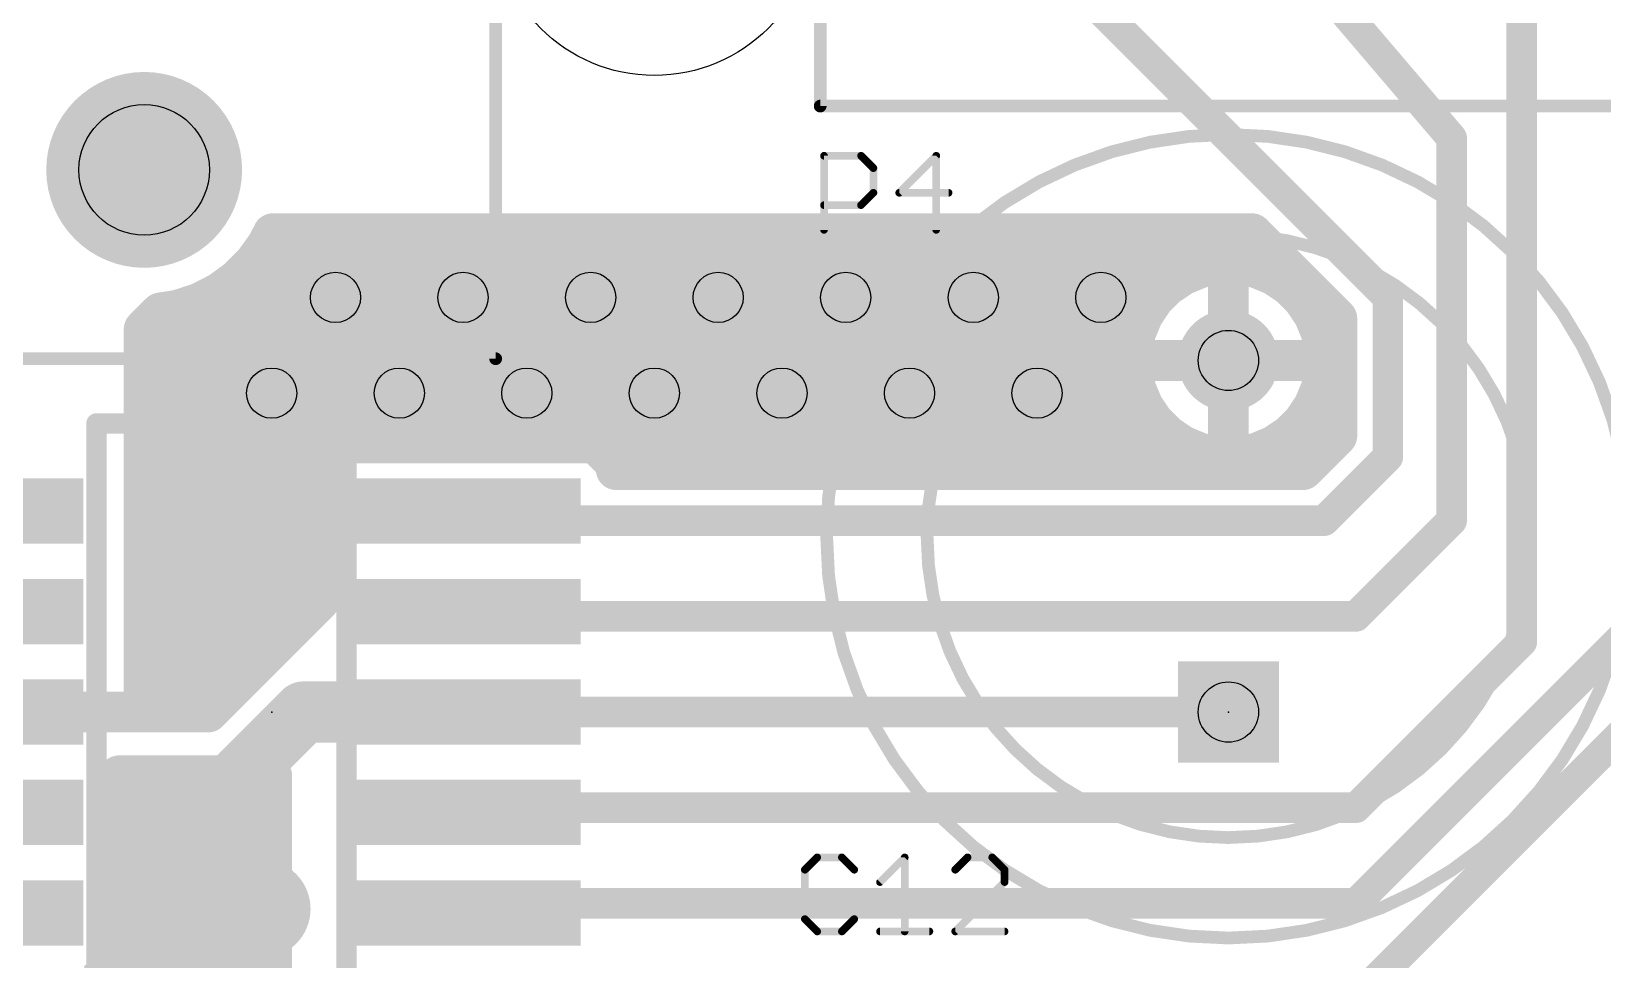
# Model space of a CAD drawing. Extents: x -0.04 to 2.7, y -0.07 to 2.5.
# Drawn here: x 0.356 to 0.972, y 1.765 to 2.129 of the extents above; entities that cross this region are included whole.
import ezdxf

# ---------------------------------------------------------------- set-up
doc = ezdxf.new("R2010")
doc.units = 0
for name, color, linetype in [('1', 22, 'CONTINUOUS'), ('17', 82, 'CONTINUOUS'), ('18', 82, 'CONTINUOUS'), ('20', 7, 'CONTINUOUS'), ('21', 253, 'CONTINUOUS'), ('23', 7, 'CONTINUOUS'), ('25', 253, 'CONTINUOUS'), ('31', 253, 'CONTINUOUS'), ('44', 253, 'CONTINUOUS')]:
    doc.layers.add(name, color=color, linetype=linetype)

# ---------------------------------------------------------------- blocks, each defined once
blk = doc.blocks.new('SQUAREP')
blk.add_solid([(-0.5, -0.5), (0.5, -0.5), (-0.5, 0.5), (0.5, 0.5)])
blk = doc.blocks.new('ROUNDP')
at = {"const_width": 0.5}
blk.add_lwpolyline([(0, -0.25, 1), (0, 0.25, 1), (0, -0.25)], format="xyb", dxfattribs=at)
blk = doc.blocks.new('RECT')
blk.add_solid([(-0.5, -0.5), (0.5, -0.5), (-0.5, 0.5), (0.5, 0.5)])
blk = doc.blocks.new('ROUNDV')
at = {"const_width": 0.5}
blk.add_lwpolyline([(0, -0.25, 1), (0, 0.25, 1), (0, -0.25)], format="xyb", dxfattribs=at)

msp = doc.modelspace()

# ---------------------------------------------------------------- linework, layer by layer
at = {"layer": '1'}
for points, const_width in [([(0.94, 1.89), (0.94, 2.175)], 0.012), ([(0.8875, 2.025), (0.74, 2.1725)], 0.012), ([(0.9125, 2.0875), (0.84, 2.1725)], 0.012), ([(0.85, 1.725), (1.24, 2.115)], 0.012), ([(0.9125, 1.9375), (0.9125, 2.0875)], 0.012), ([(0.448225, 2.045447), (0.450545, 2.05)], 0.016), ([(0.450545, 2.05), (0.834216, 2.05)], 0.016), ([(0.834216, 2.05), (0.8675, 2.016716)], 0.016), ([(0.443009, 2.038267), (0.448225, 2.045447)], 0.016), ([(0.449526, 2.048), (0.836216, 2.048)], 0.016), ([(0.875, 1.7875), (1.1375, 2.05)], 0.012), ([(0.436733, 2.031991), (0.443009, 2.038267)], 0.016), ([(0.821276, 2.038106), (0.813971, 2.036653)], 0.016), ([(0.824999, 2.038106), (0.821276, 2.038106)], 0.016), ([(0.824999, 2.000297), (0.824999, 2.038106)], 0.016), ([(0.825, 2.038106), (0.825, 2.000297)], 0.016), ([(0.828724, 2.038106), (0.825, 2.038106)], 0.016), ([(0.836029, 2.036653), (0.828724, 2.038106)], 0.016), ([(0.429553, 2.026774), (0.436733, 2.031991)], 0.016), ([(0.436742, 2.032), (0.804392, 2.032)], 0.016), ([(0.80709, 2.033803), (0.800897, 2.029665)], 0.016), ([(0.813971, 2.036653), (0.80709, 2.033803)], 0.016), ([(0.824999, 2.032), (0.825, 2.032)], 0.016), ([(0.84291, 2.033803), (0.836029, 2.036653)], 0.016), ([(0.849103, 2.029665), (0.84291, 2.033803)], 0.016), ([(0.845608, 2.032), (0.852216, 2.032)], 0.016), ([(0.421645, 2.022745), (0.429553, 2.026774)], 0.016), ([(0.79563, 2.024398), (0.791492, 2.018205)], 0.016), ([(0.800897, 2.029665), (0.79563, 2.024398)], 0.016), ([(0.85437, 2.024398), (0.849103, 2.029665)], 0.016), ([(0.858508, 2.018205), (0.85437, 2.024398)], 0.016), ([(0.4, 2.0125), (0.40643, 2.01893)], 0.016), ([(0.40643, 2.01893), (0.413204, 2.020003)], 0.016), ([(0.413204, 2.020003), (0.421645, 2.022745)], 0.016), ([(0.791492, 2.018205), (0.788642, 2.011324)], 0.016), ([(0.861358, 2.011324), (0.858508, 2.018205)], 0.016), ([(0.8875, 1.9625), (0.8875, 2.025)], 0.012), ([(0.4, 1.8625), (0.4, 2.0125)], 0.016), ([(0.4035, 2.016), (0.790579, 2.016)], 0.016), ([(0.824999, 2.016), (0.825, 2.016)], 0.016), ([(0.859421, 2.016), (0.8675, 2.016)], 0.016), ([(0.8675, 2.016716), (0.8675, 1.970784)], 0.016), ([(0.788642, 2.011324), (0.787189, 2.004019)], 0.016), ([(0.862811, 2.004019), (0.861358, 2.011324)], 0.016), ([(0.4, 2), (0.787189, 2)], 0.016), ([(0.787189, 2.004019), (0.787189, 2.000296)], 0.016), ([(0.787189, 2.000296), (0.824999, 2.000296)], 0.016), ([(0.824999, 2.000295), (0.787189, 2.000295)], 0.016), ([(0.787189, 2.000295), (0.787189, 1.996571)], 0.016), ([(0.825, 2.000297), (0.824999, 2.000297)], 0.016), ([(0.824999, 2.000296), (0.824999, 2.000295)], 0.016), ([(0.824999, 1.962484), (0.824999, 2.000294)], 0.016), ([(0.824999, 2.000294), (0.825, 2.000294)], 0.016), ([(0.824999, 2), (0.825, 2)], 0.016), ([(0.825, 2.000294), (0.825, 1.962484)], 0.016), ([(0.825001, 2.000295), (0.825001, 2.000296)], 0.016), ([(0.825001, 2.000296), (0.862811, 2.000296)], 0.016), ([(0.862811, 2.000295), (0.825001, 2.000295)], 0.016), ([(0.862811, 2.000296), (0.862811, 2.004019)], 0.016), ([(0.862811, 1.996571), (0.862811, 2.000295)], 0.016), ([(0.862811, 2), (0.8675, 2)], 0.016), ([(0.787189, 1.996571), (0.788642, 1.989266)], 0.016), ([(0.861358, 1.989266), (0.862811, 1.996571)], 0.016), ([(0.788642, 1.989266), (0.791492, 1.982385)], 0.016), ([(0.858508, 1.982385), (0.861358, 1.989266)], 0.016), ([(0.4, 1.984), (0.790823, 1.984)], 0.016), ([(0.791492, 1.982385), (0.79563, 1.976192)], 0.016), ([(0.824999, 1.984), (0.825, 1.984)], 0.016), ([(0.85437, 1.976192), (0.858508, 1.982385)], 0.016), ([(0.859177, 1.984), (0.8675, 1.984)], 0.016), ([(0.79563, 1.976192), (0.800897, 1.970926)], 0.016), ([(0.849103, 1.970926), (0.85437, 1.976192)], 0.016), ([(0.800897, 1.970926), (0.80709, 1.966788)], 0.016), ([(0.84291, 1.966788), (0.849103, 1.970926)], 0.016), ([(0.8675, 1.970784), (0.854216, 1.9575)], 0.016), ([(0.4, 1.968), (0.476646, 1.968)], 0.016), ([(0.476681, 1.968035), (0.46848, 1.959834)], 0.016), ([(0.576862, 1.968035), (0.476681, 1.968035)], 0.016), ([(0.585063, 1.959834), (0.576862, 1.968035)], 0.016), ([(0.576897, 1.968), (0.805275, 1.968)], 0.016), ([(0.80709, 1.966788), (0.813971, 1.963937)], 0.016), ([(0.813971, 1.963937), (0.821276, 1.962484)], 0.016), ([(0.824999, 1.968), (0.825, 1.968)], 0.016), ([(0.828724, 1.962484), (0.836029, 1.963937)], 0.016), ([(0.836029, 1.963937), (0.84291, 1.966788)], 0.016), ([(0.844725, 1.968), (0.864716, 1.968)], 0.016), ([(0.46848, 1.959834), (0.46848, 1.922646)], 0.016), ([(0.585063, 1.9575), (0.585063, 1.959834)], 0.016), ([(0.854216, 1.9575), (0.585063, 1.9575)], 0.016), ([(0.821276, 1.962484), (0.824999, 1.962484)], 0.016), ([(0.825, 1.962484), (0.828724, 1.962484)], 0.016), ([(0.8625, 1.9375), (0.8875, 1.9625)], 0.012), ([(0.4, 1.952), (0.46848, 1.952)], 0.016), ([(0.526772, 1.94124), (0.530512, 1.9375)], 0.012), ([(0.4, 1.936), (0.46848, 1.936)], 0.016), ([(0.530512, 1.9375), (0.8625, 1.9375)], 0.012), ([(0.875, 1.9), (0.9125, 1.9375)], 0.012), ([(0.4, 1.92), (0.46848, 1.92)], 0.016), ([(0.46848, 1.922646), (0.469571, 1.921555)], 0.016), ([(0.469571, 1.921555), (0.46848, 1.920464)], 0.016), ([(0.46848, 1.920464), (0.46848, 1.90598)], 0.016), ([(0.4, 1.904), (0.4665, 1.904)], 0.016), ([(0.46848, 1.90598), (0.425, 1.8625)], 0.016), ([(0.526772, 1.90187), (0.528642, 1.9)], 0.012), ([(0.528642, 1.9), (0.875, 1.9)], 0.012), ([(0.4, 1.888), (0.4505, 1.888)], 0.016), ([(0.875, 1.825), (0.94, 1.89)], 0.012), ([(0.4, 1.872), (0.4345, 1.872)], 0.016), ([(0.4625, 1.8625), (0.4375, 1.8375)], 0.024), ([(0.526772, 1.8625), (0.4625, 1.8625)], 0.024), ([(0.33189, 1.8625), (0.4, 1.8625)], 0.016), ([(0.425, 1.8625), (0.4, 1.8625)], 0.016), ([(0.526772, 1.8625), (0.825, 1.8625)], 0.012), ([(0.390181, 1.804536), (0.390181, 1.8375)], 0.016), ([(0.390181, 1.8375), (0.45, 1.8375)], 0.016), ([(0.45, 1.8375), (0.45, 1.750185)], 0.016), ([(0.390181, 1.824), (0.45, 1.824)], 0.016), ([(0.526772, 1.82313), (0.528642, 1.825)], 0.012), ([(0.528642, 1.825), (0.875, 1.825)], 0.012), ([(0.38909, 1.803445), (0.390181, 1.804536)], 0.016), ([(0.390181, 1.802354), (0.38909, 1.803445)], 0.016), ([(0.390181, 1.808), (0.45, 1.808)], 0.016), ([(0.390181, 1.765165), (0.390181, 1.802354)], 0.016), ([(0.390181, 1.792), (0.45, 1.792)], 0.016), ([(0.526772, 1.78376), (0.530512, 1.7875)], 0.012), ([(0.530512, 1.7875), (0.875, 1.7875)], 0.012), ([(0.390181, 1.776), (0.45, 1.776)], 0.016), ([(0.38198, 1.756965), (0.390181, 1.765165)], 0.016), ([(0.385016, 1.76), (0.45, 1.76)], 0.016)]:
    msp.add_lwpolyline(points, dxfattribs=dict(at, const_width=const_width))
for points, const_width in [([(0.9155, 2.0875, 1), (0.9095, 2.0875)], 0.006), ([(0.910217, 2.085553, 1), (0.914783, 2.089447)], 0.006), ([(0.450545, 2.054, 1), (0.450545, 2.046)], 0.008), ([(0.454109, 2.048184, 1), (0.446981, 2.051816)], 0.008), ([(0.837044, 2.052828, 1), (0.831387, 2.047172)], 0.008), ([(0.834216, 2.046, 1), (0.834216, 2.054)], 0.008), ([(0.444661, 2.047263, 1), (0.451789, 2.043631)], 0.008), ([(0.451461, 2.043096, 1), (0.444989, 2.047798)], 0.008), ([(0.449526, 2.052, 1), (0.449526, 2.044)], 0.008), ([(0.836216, 2.044, 1), (0.836216, 2.052)], 0.008), ([(0.445837, 2.035439, 1), (0.44018, 2.041096)], 0.008), ([(0.821276, 2.042106, 1), (0.821276, 2.034106)], 0.008), ([(0.822056, 2.034183, 1), (0.820496, 2.042029)], 0.008), ([(0.828999, 2.038106, 1), (0.820999, 2.038106)], 0.008), ([(0.829, 2.038106, 1), (0.821, 2.038106)], 0.008), ([(0.825, 2.042106, 1), (0.825001, 2.034106)], 0.008), ([(0.829504, 2.042029, 1), (0.827944, 2.034183)], 0.008), ([(0.824999, 2.034106, 1), (0.824999, 2.042106)], 0.008), ([(0.828724, 2.034106, 1), (0.828724, 2.042106)], 0.008), ([(0.433904, 2.03482, 1), (0.439561, 2.029163)], 0.008), ([(0.436742, 2.036, 1), (0.436742, 2.028)], 0.008), ([(0.439084, 2.028755, 1), (0.434382, 2.035227)], 0.008), ([(0.439773, 2.040618, 1), (0.446245, 2.035916)], 0.008), ([(0.805559, 2.037498, 1), (0.80862, 2.030107)], 0.008), ([(0.804392, 2.028, 1), (0.804392, 2.036)], 0.008), ([(0.809312, 2.030477, 1), (0.804867, 2.037129)], 0.008), ([(0.813191, 2.040576, 1), (0.814751, 2.03273)], 0.008), ([(0.815502, 2.032958, 1), (0.81244, 2.040349)], 0.008), ([(0.824999, 2.036, 1), (0.824999, 2.028)], 0.008), ([(0.825, 2.028, 1), (0.825, 2.036)], 0.008), ([(0.83756, 2.040349, 1), (0.834498, 2.032958)], 0.008), ([(0.835249, 2.03273, 1), (0.836809, 2.040576)], 0.008), ([(0.845132, 2.037129, 1), (0.840688, 2.030477)], 0.008), ([(0.841379, 2.030107, 1), (0.844441, 2.037498)], 0.008), ([(0.845608, 2.036, 1), (0.845608, 2.028)], 0.008), ([(0.852216, 2.028, 1), (0.852216, 2.036)], 0.008), ([(0.427201, 2.030011, 1), (0.431904, 2.023538)], 0.008), ([(0.431368, 2.02321, 1), (0.427737, 2.030339)], 0.008), ([(0.798956, 2.022176, 1), (0.792304, 2.026621)], 0.008), ([(0.798674, 2.032991, 1), (0.803119, 2.026339)], 0.008), ([(0.803725, 2.026836, 1), (0.798068, 2.032493)], 0.008), ([(0.851932, 2.032493, 1), (0.846275, 2.026836)], 0.008), ([(0.846881, 2.026339, 1), (0.851325, 2.032991)], 0.008), ([(0.857695, 2.026621, 1), (0.851044, 2.022176)], 0.008), ([(0.405804, 2.02288, 1), (0.407055, 2.014979)], 0.008), ([(0.409258, 2.016101, 1), (0.403601, 2.021758)], 0.008), ([(0.411968, 2.023807, 1), (0.41444, 2.016198)], 0.008), ([(0.41383, 2.016052, 1), (0.412578, 2.023953)], 0.008), ([(0.419829, 2.026309, 1), (0.423461, 2.019181)], 0.008), ([(0.422881, 2.018941, 1), (0.420408, 2.026549)], 0.008), ([(0.795188, 2.016675, 1), (0.787797, 2.019736)], 0.008), ([(0.792802, 2.027227, 1), (0.798459, 2.02157)], 0.008), ([(0.851541, 2.02157, 1), (0.857198, 2.027227)], 0.008), ([(0.862203, 2.019736, 1), (0.854812, 2.016675)], 0.008), ([(0.8905, 2.025, 1), (0.8845, 2.025)], 0.006), ([(0.885379, 2.022879, 1), (0.889621, 2.027121)], 0.006), ([(0.404, 2.0125, 1), (0.396, 2.0125)], 0.008), ([(0.4035, 2.02, 1), (0.4035, 2.012)], 0.008), ([(0.788166, 2.020428, 1), (0.794818, 2.015983)], 0.008), ([(0.790579, 2.012, 1), (0.790579, 2.02)], 0.008), ([(0.824999, 2.02, 1), (0.824999, 2.012)], 0.008), ([(0.825, 2.012, 1), (0.825, 2.02)], 0.008), ([(0.855182, 2.015983, 1), (0.861833, 2.020428)], 0.008), ([(0.859421, 2.02, 1), (0.859421, 2.012)], 0.008), ([(0.8715, 2.016716, 1), (0.8635, 2.016716)], 0.008), ([(0.864672, 2.013887, 1), (0.870328, 2.019544)], 0.008), ([(0.8675, 2.012, 1), (0.8675, 2.02)], 0.008), ([(0.397172, 2.015328, 1), (0.402828, 2.009672)], 0.008), ([(0.784946, 2.012855, 1), (0.792337, 2.009794)], 0.008), ([(0.792565, 2.010544, 1), (0.784719, 2.012105)], 0.008), ([(0.865281, 2.012105, 1), (0.857435, 2.010544)], 0.008), ([(0.857662, 2.009794, 1), (0.865053, 2.012855)], 0.008), ([(0.4, 2.004, 1), (0.4, 1.996)], 0.008), ([(0.791189, 2.004019, 1), (0.783189, 2.004019)], 0.008), ([(0.783266, 2.0048, 1), (0.791112, 2.003239)], 0.008), ([(0.787189, 2.004296, 1), (0.787189, 1.996296)], 0.008), ([(0.787189, 2.004295, 1), (0.787189, 1.996295)], 0.008), ([(0.791189, 2.000295, 1), (0.783189, 2.000295)], 0.008), ([(0.787189, 1.996, 1), (0.787189, 2.004)], 0.008), ([(0.824999, 2.004297, 1), (0.824999, 1.996297)], 0.008), ([(0.828999, 2.000296, 1), (0.820999, 2.000296)], 0.008), ([(0.828999, 2.000294, 1), (0.820999, 2.000294)], 0.008), ([(0.824999, 2.004294, 1), (0.824999, 1.996294)], 0.008), ([(0.824999, 2.004, 1), (0.824999, 1.996)], 0.008), ([(0.829, 2.000294, 1), (0.821, 2.000294)], 0.008), ([(0.829001, 2.000296, 1), (0.821001, 2.000296)], 0.008), ([(0.825001, 2.004296, 1), (0.825001, 1.996296)], 0.008), ([(0.825001, 2.004295, 1), (0.825001, 1.996295)], 0.008), ([(0.824999, 1.996296, 1), (0.824999, 2.004296)], 0.008), ([(0.824999, 1.996295, 1), (0.824999, 2.004295)], 0.008), ([(0.825, 1.996297, 1), (0.825, 2.004297)], 0.008), ([(0.825, 1.996294, 1), (0.825, 2.004294)], 0.008), ([(0.825, 1.996, 1), (0.825, 2.004)], 0.008), ([(0.866811, 2.004019, 1), (0.858811, 2.004019)], 0.008), ([(0.866811, 2.000295, 1), (0.858811, 2.000294)], 0.008), ([(0.862811, 2.004, 1), (0.862811, 1.996)], 0.008), ([(0.858888, 2.003239, 1), (0.866734, 2.0048)], 0.008), ([(0.862811, 1.996296, 1), (0.862811, 2.004296)], 0.008), ([(0.862811, 1.996295, 1), (0.862811, 2.004295)], 0.008), ([(0.8675, 1.996, 1), (0.8675, 2.004)], 0.008), ([(0.791112, 1.997351, 1), (0.783266, 1.995791)], 0.008), ([(0.783189, 2.000296, 1), (0.791189, 2.000296)], 0.008), ([(0.820999, 2.000297, 1), (0.828999, 2.000297)], 0.008), ([(0.820999, 2.000295, 1), (0.828999, 2.000295)], 0.008), ([(0.821, 2.000297, 1), (0.829, 2.000297)], 0.008), ([(0.821001, 2.000295, 1), (0.829001, 2.000295)], 0.008), ([(0.858811, 2.000296, 1), (0.866811, 2.000296)], 0.008), ([(0.866734, 1.995791, 1), (0.858888, 1.997351)], 0.008), ([(0.783189, 1.996571, 1), (0.791189, 1.996571)], 0.008), ([(0.792337, 1.990797, 1), (0.784946, 1.987735)], 0.008), ([(0.865053, 1.987735, 1), (0.857662, 1.990797)], 0.008), ([(0.858811, 1.996571, 1), (0.866811, 1.996571)], 0.008), ([(0.4, 1.988, 1), (0.4, 1.98)], 0.008), ([(0.784719, 1.988486, 1), (0.792565, 1.990046)], 0.008), ([(0.794818, 1.984607, 1), (0.788166, 1.980163)], 0.008), ([(0.790823, 1.98, 1), (0.790823, 1.988)], 0.008), ([(0.824999, 1.988, 1), (0.824999, 1.98)], 0.008), ([(0.825, 1.98, 1), (0.825, 1.988)], 0.008), ([(0.859177, 1.988, 1), (0.859177, 1.98)], 0.008), ([(0.861833, 1.980163, 1), (0.855182, 1.984607)], 0.008), ([(0.857435, 1.990046, 1), (0.865281, 1.988486)], 0.008), ([(0.8675, 1.98, 1), (0.8675, 1.988)], 0.008), ([(0.787797, 1.980854, 1), (0.795188, 1.983916)], 0.008), ([(0.798459, 1.97902, 1), (0.792802, 1.973364)], 0.008), ([(0.857198, 1.973364, 1), (0.851541, 1.97902)], 0.008), ([(0.854812, 1.983916, 1), (0.862203, 1.980854)], 0.008), ([(0.792304, 1.97397, 1), (0.798956, 1.978414)], 0.008), ([(0.803119, 1.974251, 1), (0.798674, 1.9676)], 0.008), ([(0.798068, 1.968097, 1), (0.803725, 1.973754)], 0.008), ([(0.846275, 1.973754, 1), (0.851932, 1.968097)], 0.008), ([(0.851325, 1.9676, 1), (0.846881, 1.974251)], 0.008), ([(0.851044, 1.978414, 1), (0.857695, 1.97397)], 0.008), ([(0.870328, 1.967956, 1), (0.864672, 1.973613)], 0.008), ([(0.4, 1.972, 1), (0.4, 1.964)], 0.008), ([(0.476681, 1.972035, 1), (0.476681, 1.964035)], 0.008), ([(0.47951, 1.965207, 1), (0.473853, 1.970864)], 0.008), ([(0.476646, 1.964, 1), (0.476646, 1.972)], 0.008), ([(0.57969, 1.970864, 1), (0.574034, 1.965207)], 0.008), ([(0.576897, 1.972, 1), (0.576897, 1.964)], 0.008), ([(0.576862, 1.964035, 1), (0.576862, 1.972035)], 0.008), ([(0.80862, 1.970483, 1), (0.805559, 1.963092)], 0.008), ([(0.804867, 1.963462, 1), (0.809312, 1.970113)], 0.008), ([(0.805275, 1.964, 1), (0.805275, 1.972)], 0.008), ([(0.814751, 1.96786, 1), (0.813191, 1.960014)], 0.008), ([(0.81244, 1.960242, 1), (0.815502, 1.967633)], 0.008), ([(0.824999, 1.972, 1), (0.824999, 1.964)], 0.008), ([(0.825, 1.964, 1), (0.825, 1.972)], 0.008), ([(0.834498, 1.967633, 1), (0.83756, 1.960242)], 0.008), ([(0.836809, 1.960014, 1), (0.835249, 1.96786)], 0.008), ([(0.840688, 1.970113, 1), (0.845132, 1.963462)], 0.008), ([(0.844725, 1.972, 1), (0.844725, 1.964)], 0.008), ([(0.844441, 1.963092, 1), (0.841379, 1.970483)], 0.008), ([(0.8635, 1.970784, 1), (0.8715, 1.970784)], 0.008), ([(0.864716, 1.964, 1), (0.864716, 1.972)], 0.008), ([(0.47248, 1.959834, 1), (0.46448, 1.959834)], 0.008), ([(0.465652, 1.962663, 1), (0.471309, 1.957006)], 0.008), ([(0.589063, 1.959834, 1), (0.581063, 1.959834)], 0.008), ([(0.585063, 1.9615, 1), (0.585063, 1.9535)], 0.008), ([(0.582234, 1.957006, 1), (0.587891, 1.962663)], 0.008), ([(0.821276, 1.966484, 1), (0.821276, 1.958484)], 0.008), ([(0.820496, 1.958561, 1), (0.822056, 1.966407)], 0.008), ([(0.820999, 1.962484, 1), (0.828999, 1.962484)], 0.008), ([(0.825, 1.966484, 1), (0.825, 1.958484)], 0.008), ([(0.821, 1.962484, 1), (0.829, 1.962484)], 0.008), ([(0.827944, 1.966407, 1), (0.829504, 1.958561)], 0.008), ([(0.824999, 1.958484, 1), (0.824999, 1.966484)], 0.008), ([(0.828724, 1.958484, 1), (0.828724, 1.966484)], 0.008), ([(0.854216, 1.9535, 1), (0.854216, 1.9615)], 0.008), ([(0.8845, 1.9625, 1), (0.8905, 1.9625)], 0.006), ([(0.889621, 1.960379, 1), (0.885379, 1.964621)], 0.006), ([(0.4, 1.956, 1), (0.4, 1.948)], 0.008), ([(0.46848, 1.948, 1), (0.46848, 1.956)], 0.008), ([(0.581063, 1.9575, 1), (0.589063, 1.9575)], 0.008), ([(0.851387, 1.960328, 1), (0.857044, 1.954671)], 0.008), ([(0.528893, 1.943361, 1), (0.52465, 1.939119)], 0.006), ([(0.4, 1.94, 1), (0.4, 1.932)], 0.008), ([(0.46848, 1.932, 1), (0.46848, 1.94)], 0.008), ([(0.530512, 1.9405, 1), (0.530512, 1.9345)], 0.006), ([(0.52839, 1.935379, 1), (0.532633, 1.939621)], 0.006), ([(0.860379, 1.939621, 1), (0.864621, 1.935379)], 0.006), ([(0.8625, 1.9345, 1), (0.8625, 1.9405)], 0.006), ([(0.9095, 1.9375, 1), (0.9155, 1.9375)], 0.006), ([(0.914621, 1.935379, 1), (0.910379, 1.939621)], 0.006), ([(0.4, 1.924, 1), (0.4, 1.916)], 0.008), ([(0.471309, 1.925474, 1), (0.465652, 1.919817)], 0.008), ([(0.47248, 1.920464, 1), (0.46448, 1.920464)], 0.008), ([(0.472399, 1.918726, 1), (0.466743, 1.924384)], 0.008), ([(0.466743, 1.918727, 1), (0.4724, 1.924383)], 0.008), ([(0.46848, 1.916, 1), (0.46848, 1.924)], 0.008), ([(0.465652, 1.923293, 1), (0.471309, 1.917636)], 0.008), ([(0.46448, 1.922646, 1), (0.47248, 1.922646)], 0.008), ([(0.4, 1.908, 1), (0.4, 1.9)], 0.008), ([(0.46448, 1.90598, 1), (0.47248, 1.90598)], 0.008), ([(0.471309, 1.903152, 1), (0.465652, 1.908809)], 0.008), ([(0.4665, 1.9, 1), (0.4665, 1.908)], 0.008), ([(0.528893, 1.903991, 1), (0.52465, 1.899749)], 0.006), ([(0.528642, 1.903, 1), (0.528642, 1.897)], 0.006), ([(0.52652, 1.897879, 1), (0.530763, 1.902121)], 0.006), ([(0.872879, 1.902121, 1), (0.877121, 1.897879)], 0.006), ([(0.875, 1.897, 1), (0.875, 1.903)], 0.006), ([(0.4, 1.892, 1), (0.4, 1.884)], 0.008), ([(0.4505, 1.884, 1), (0.4505, 1.892)], 0.008), ([(0.937, 1.89, 1), (0.943, 1.89)], 0.006), ([(0.942121, 1.887879, 1), (0.937879, 1.892121)], 0.006), ([(0.4, 1.876, 1), (0.4, 1.868)], 0.008), ([(0.4345, 1.868, 1), (0.4345, 1.876)], 0.008), ([(0.4625, 1.8685, 1), (0.4625, 1.8565)], 0.012), ([(0.466743, 1.858257, 1), (0.458257, 1.866743)], 0.012), ([(0.526772, 1.8565, 1), (0.526772, 1.8685)], 0.012), ([(0.4, 1.8665, 1), (0.4, 1.8585)], 0.008), ([(0.396, 1.8625, 1), (0.404, 1.8625)], 0.008), ([(0.4, 1.8585, 1), (0.4, 1.8665)], 0.008), ([(0.422172, 1.865328, 1), (0.427828, 1.859672)], 0.008), ([(0.425, 1.8585, 1), (0.425, 1.8665)], 0.008), ([(0.526772, 1.8655, 1), (0.526772, 1.8595)], 0.006), ([(0.825, 1.8595, 1), (0.825, 1.8655)], 0.006), ([(0.433257, 1.841743, 1), (0.441743, 1.833257)], 0.012), ([(0.394181, 1.8375, 1), (0.386181, 1.8375)], 0.008), ([(0.390181, 1.8415, 1), (0.390181, 1.8335)], 0.008), ([(0.454, 1.8375, 1), (0.446, 1.8375)], 0.008), ([(0.45, 1.8335, 1), (0.45, 1.8415)], 0.008), ([(0.390181, 1.828, 1), (0.390181, 1.82)], 0.008), ([(0.45, 1.82, 1), (0.45, 1.828)], 0.008), ([(0.528642, 1.828, 1), (0.528642, 1.822)], 0.006), ([(0.530763, 1.822879, 1), (0.52652, 1.827121)], 0.006), ([(0.872879, 1.827121, 1), (0.877121, 1.822879)], 0.006), ([(0.875, 1.822, 1), (0.875, 1.828)], 0.006), ([(0.52465, 1.825251, 1), (0.528893, 1.821009)], 0.006), ([(0.391919, 1.806273, 1), (0.386262, 1.800616)], 0.008), ([(0.390181, 1.812, 1), (0.390181, 1.804)], 0.008), ([(0.393009, 1.801707, 1), (0.387353, 1.807364)], 0.008), ([(0.45, 1.804, 1), (0.45, 1.812)], 0.008), ([(0.386262, 1.806273, 1), (0.391918, 1.800616)], 0.008), ([(0.394181, 1.802354, 1), (0.386181, 1.802354)], 0.008), ([(0.386181, 1.804536, 1), (0.394181, 1.804536)], 0.008), ([(0.387353, 1.799526, 1), (0.393009, 1.805183)], 0.008), ([(0.390181, 1.796, 1), (0.390181, 1.788)], 0.008), ([(0.45, 1.788, 1), (0.45, 1.796)], 0.008), ([(0.530512, 1.7905, 1), (0.530512, 1.7845)], 0.006), ([(0.532633, 1.785379, 1), (0.52839, 1.789621)], 0.006), ([(0.872879, 1.789621, 1), (0.877121, 1.785379)], 0.006), ([(0.875, 1.7845, 1), (0.875, 1.7905)], 0.006), ([(0.52465, 1.785881, 1), (0.528893, 1.781639)], 0.006), ([(0.390181, 1.78, 1), (0.390181, 1.772)], 0.008), ([(0.45, 1.772, 1), (0.45, 1.78)], 0.008), ([(0.385016, 1.764, 1), (0.385016, 1.756)], 0.008), ([(0.386181, 1.765165, 1), (0.394181, 1.765165)], 0.008), ([(0.393009, 1.762337, 1), (0.387353, 1.767994)], 0.008), ([(0.45, 1.756, 1), (0.45, 1.764)], 0.008)]:
    msp.add_lwpolyline(points, format="xyb", dxfattribs=dict(at, const_width=const_width))
at = {"layer": '20'}
msp.add_circle((0.6, 2.175), 0.062992, dxfattribs=at)
at = {"layer": '21'}
for points, const_width in [([(0.665, 2.1), (0.665, 2.25)], 0.005), ([(0.537795, 2.234055), (0.537795, 2.000984)], 0.005), ([(1.715, 2.1), (0.665, 2.1)], 0.005), ([(0.537795, 2.000984), (0.262205, 2.000984)], 0.005), ([(0.381299, 1.754508), (0.381299, 1.97561)], 0.008), ([(0.381299, 1.97561), (0.479331, 1.97561)], 0.008), ([(0.479331, 1.97561), (0.479331, 1.754508)], 0.008)]:
    msp.add_lwpolyline(points, dxfattribs=dict(at, const_width=const_width))
for points, const_width in [([(0.665, 2.10125, 1), (0.665, 2.09875)], 0.0025), ([(0.66375, 2.1, 1), (0.66625, 2.1)], 0.0025), ([(0.825, 1.773917, 1), (0.825, 2.088878, 1), (0.825, 1.773917)], 0.005), ([(0.825, 1.813287, 1), (0.825, 2.049508, 1), (0.825, 1.813287)], 0.005), ([(0.536545, 2.000984, 1), (0.539045, 2.000984)], 0.0025), ([(0.537795, 1.999734, 1), (0.537795, 2.002234)], 0.0025), ([(0.383299, 1.97561, 1), (0.379299, 1.97561)], 0.004), ([(0.381299, 1.97761, 1), (0.381299, 1.97361)], 0.004), ([(0.481331, 1.97561, 1), (0.477331, 1.97561)], 0.004), ([(0.479331, 1.97361, 1), (0.479331, 1.97761)], 0.004), ([(0.445866, 1.76998, 1), (0.445866, 1.800689, 1), (0.445866, 1.76998)], 0.008)]:
    msp.add_lwpolyline(points, format="xyb", dxfattribs=dict(at, const_width=const_width))
at = {"layer": '23'}
for p in [(0.45, 1.8625), (0.825, 1.8625)]:
    msp.add_point(p, dxfattribs=at)
at = {"layer": '25', "const_width": 0.003}
for points in [[(0.6665, 2.0515), (0.6665, 2.080525)], [(0.6665, 2.080525), (0.681012, 2.080525)], [(0.681012, 2.080525), (0.68585, 2.075687)], [(0.710477, 2.080525), (0.695965, 2.066012)], [(0.710477, 2.0515), (0.710477, 2.080525)], [(0.68585, 2.075687), (0.68585, 2.066012)], [(0.68585, 2.066012), (0.681012, 2.061175)], [(0.695965, 2.066012), (0.715315, 2.066012)], [(0.681012, 2.061175), (0.6665, 2.061175)], [(0.663818, 1.805525), (0.65898, 1.800687)], [(0.673493, 1.805525), (0.663818, 1.805525)], [(0.67833, 1.800687), (0.673493, 1.805525)], [(0.688445, 1.79585), (0.69812, 1.805525)], [(0.69812, 1.805525), (0.69812, 1.7765)], [(0.722748, 1.805525), (0.717911, 1.800687)], [(0.732423, 1.805525), (0.722748, 1.805525)], [(0.73726, 1.800687), (0.732423, 1.805525)], [(0.65898, 1.800687), (0.65898, 1.781337)], [(0.73726, 1.79585), (0.73726, 1.800687)], [(0.717911, 1.7765), (0.73726, 1.79585)], [(0.65898, 1.781337), (0.663818, 1.7765)], [(0.673493, 1.7765), (0.67833, 1.781337)], [(0.663818, 1.7765), (0.673493, 1.7765)], [(0.688445, 1.7765), (0.707795, 1.7765)], [(0.73726, 1.7765), (0.717911, 1.7765)]]:
    msp.add_lwpolyline(points, dxfattribs=at)
at = {"layer": '25', "const_width": 0.0015}
for points in [[(0.66725, 2.080525, 1), (0.66575, 2.080525)], [(0.6665, 2.081275, 1), (0.6665, 2.079775)], [(0.681543, 2.081055, 1), (0.680482, 2.079994)], [(0.681012, 2.079775, 1), (0.681012, 2.081275)], [(0.711227, 2.080525, 1), (0.709727, 2.080525)], [(0.711008, 2.079994, 1), (0.709947, 2.081055)], [(0.6866, 2.075687, 1), (0.6851, 2.075687)], [(0.685319, 2.075157, 1), (0.68638, 2.076218)], [(0.6851, 2.066012, 1), (0.6866, 2.066012)], [(0.68638, 2.065482, 1), (0.685319, 2.066543)], [(0.695965, 2.066762, 1), (0.695965, 2.065262)], [(0.695435, 2.066543, 1), (0.696496, 2.065482)], [(0.715315, 2.065262, 1), (0.715315, 2.066762)], [(0.6665, 2.061925, 1), (0.6665, 2.060425)], [(0.680482, 2.061705, 1), (0.681543, 2.060644)], [(0.681012, 2.060425, 1), (0.681012, 2.061925)], [(0.66575, 2.0515, 1), (0.66725, 2.0515)], [(0.709727, 2.0515, 1), (0.711227, 2.0515)], [(0.663818, 1.806275, 1), (0.663818, 1.804775)], [(0.664348, 1.804994, 1), (0.663287, 1.806055)], [(0.674023, 1.806055, 1), (0.672962, 1.804994)], [(0.673493, 1.804775, 1), (0.673493, 1.806275)], [(0.69887, 1.805525, 1), (0.69737, 1.805525)], [(0.698651, 1.804994, 1), (0.69759, 1.806055)], [(0.722748, 1.806275, 1), (0.722748, 1.804775)], [(0.723278, 1.804994, 1), (0.722218, 1.806055)], [(0.732953, 1.806055, 1), (0.731893, 1.804994)], [(0.732423, 1.804775, 1), (0.732423, 1.806275)], [(0.65973, 1.800687, 1), (0.65823, 1.800687)], [(0.65845, 1.801218, 1), (0.659511, 1.800157)], [(0.6778, 1.800157, 1), (0.67886, 1.801218)], [(0.71738, 1.801218, 1), (0.718441, 1.800157)], [(0.73801, 1.800687, 1), (0.73651, 1.800687)], [(0.73673, 1.800157, 1), (0.737791, 1.801218)], [(0.687915, 1.79638, 1), (0.688976, 1.795319)], [(0.73651, 1.79585, 1), (0.73801, 1.79585)], [(0.737791, 1.795319, 1), (0.73673, 1.79638)], [(0.659511, 1.781868, 1), (0.65845, 1.780807)], [(0.65823, 1.781337, 1), (0.65973, 1.781337)], [(0.67886, 1.780807, 1), (0.6778, 1.781868)], [(0.663818, 1.77725, 1), (0.663818, 1.77575)], [(0.663287, 1.77597, 1), (0.664348, 1.77703)], [(0.672962, 1.77703, 1), (0.674023, 1.77597)], [(0.673493, 1.77575, 1), (0.673493, 1.77725)], [(0.688445, 1.77725, 1), (0.688445, 1.77575)], [(0.69737, 1.7765, 1), (0.69887, 1.7765)], [(0.707795, 1.77575, 1), (0.707795, 1.77725)], [(0.717911, 1.77725, 1), (0.717911, 1.77575)], [(0.71738, 1.77703, 1), (0.718441, 1.77597)], [(0.73726, 1.77575, 1), (0.73726, 1.77725)]]:
    msp.add_lwpolyline(points, format="xyb", dxfattribs=at)
at = {"layer": '44'}
for centre, radius in [((0.4, 2.075), 0.025591), ((0.475, 2.025), 0.009843), ((0.525, 2.025), 0.009843), ((0.575, 2.025), 0.009843), ((0.625, 2.025), 0.009843), ((0.675, 2.025), 0.009843), ((0.725, 2.025), 0.009843), ((0.775, 2.025), 0.009843), ((0.825, 2.000295), 0.011811), ((0.45, 1.9875), 0.009843), ((0.5, 1.9875), 0.009843), ((0.55, 1.9875), 0.009843), ((0.6, 1.9875), 0.009843), ((0.65, 1.9875), 0.009843), ((0.7, 1.9875), 0.009843), ((0.75, 1.9875), 0.009843), ((0.825, 1.8625), 0.011811)]:
    msp.add_circle(centre, radius, dxfattribs=at)

# ---------------------------------------------------------------- block references
at = {"layer": '1', "xscale": 0.025591, "yscale": 0.088583, "rotation": 90}
for p in [(0.33189, 1.94124), (0.526772, 1.94124), (0.33189, 1.90187), (0.526772, 1.90187), (0.33189, 1.8625), (0.526772, 1.8625), (0.33189, 1.82313), (0.526772, 1.82313), (0.33189, 1.78376), (0.526772, 1.78376)]:
    msp.add_blockref('RECT', p, dxfattribs=at)
at = {"layer": '17', "xscale": 0.076772, "yscale": 0.076772}
msp.add_blockref('ROUNDP', (0.4, 2.075), dxfattribs=at)
msp.add_blockref('ROUNDP', (0.4, 2.075), dxfattribs=at)
at = {"layer": '17', "xscale": 0.039622, "yscale": 0.039622, "rotation": 180}
for name, p in [('ROUNDP', (0.825, 2.000295)), ('ROUNDP', (0.825, 2.000295)), ('SQUAREP', (0.825, 1.8625)), ('SQUAREP', (0.825, 1.8625))]:
    msp.add_blockref(name, p, dxfattribs=at)
at = {"layer": '18', "xscale": 0.035685, "yscale": 0.035685}
for p in [(0.475, 2.025), (0.475, 2.025), (0.525, 2.025), (0.525, 2.025), (0.575, 2.025), (0.575, 2.025), (0.625, 2.025), (0.625, 2.025), (0.675, 2.025), (0.675, 2.025), (0.725, 2.025), (0.725, 2.025), (0.775, 2.025), (0.775, 2.025), (0.45, 1.9875), (0.45, 1.9875), (0.5, 1.9875), (0.5, 1.9875), (0.55, 1.9875), (0.55, 1.9875), (0.6, 1.9875), (0.6, 1.9875), (0.65, 1.9875), (0.65, 1.9875), (0.7, 1.9875), (0.7, 1.9875), (0.75, 1.9875), (0.75, 1.9875)]:
    msp.add_blockref('ROUNDV', p, dxfattribs=at)
at = {"layer": '31', "xscale": 0.025591, "yscale": 0.088583, "rotation": 90}
for p in [(0.33189, 1.94124), (0.526772, 1.94124), (0.33189, 1.90187), (0.526772, 1.90187), (0.33189, 1.8625), (0.526772, 1.8625), (0.33189, 1.82313), (0.526772, 1.82313), (0.33189, 1.78376), (0.526772, 1.78376)]:
    msp.add_blockref('RECT', p, dxfattribs=at)

doc.saveas('drawing.dxf')
